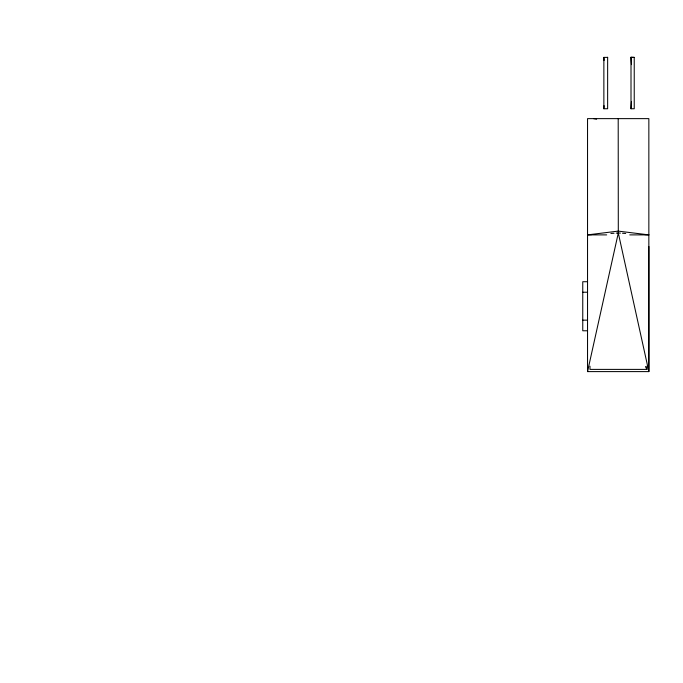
<?xml version="1.0" encoding="UTF-8"?>
<svg xmlns="http://www.w3.org/2000/svg" width="683" height="683" viewBox="0 0 683 683"><rect width="100%" height="100%" fill="white"/><g stroke="black" fill="none" stroke-linecap="round" stroke-linejoin="round"><path stroke-width="1.02" d="M648.85 246.443L648.85 371.603L587.542 371.603L587.542 118.629L648.85 118.629L648.85 371.603L618.303 232.997L618.2 118.629M631.007 108.751L631.007 57.261L634.234 57.381L634.234 108.751L631.007 108.751L631.468 101.408M607.639 57.261L607.639 108.751L603.866 108.751L604.096 105.669M587.542 371.603L618.303 232.997L620.412 233.125M606.7 234.884L587.542 234.884L618.2 231.11L648.85 234.884L629.752 234.884M587.542 234.884L591.785 234.628M610.884 233.449L614.06 233.262M616.186 233.125L618.303 232.997M603.866 108.751L603.866 57.381L607.639 57.381M631.007 57.381L634.234 57.381M587.542 281.72L582.761 281.72L582.761 330.777L587.542 330.777M582.761 292.23L587.542 292.23M582.761 320.156L587.542 320.156M646.844 366.199L646.844 369.392L589.984 369.392L589.984 366.199M622.52 233.262L625.679 233.449M644.641 234.628L648.85 234.884M593.484 118.629L596.626 119.166M645.426 366.54L646.844 369.392M603.866 57.381L604.096 60.463M631.007 57.261L631.468 64.62"/></g></svg>
